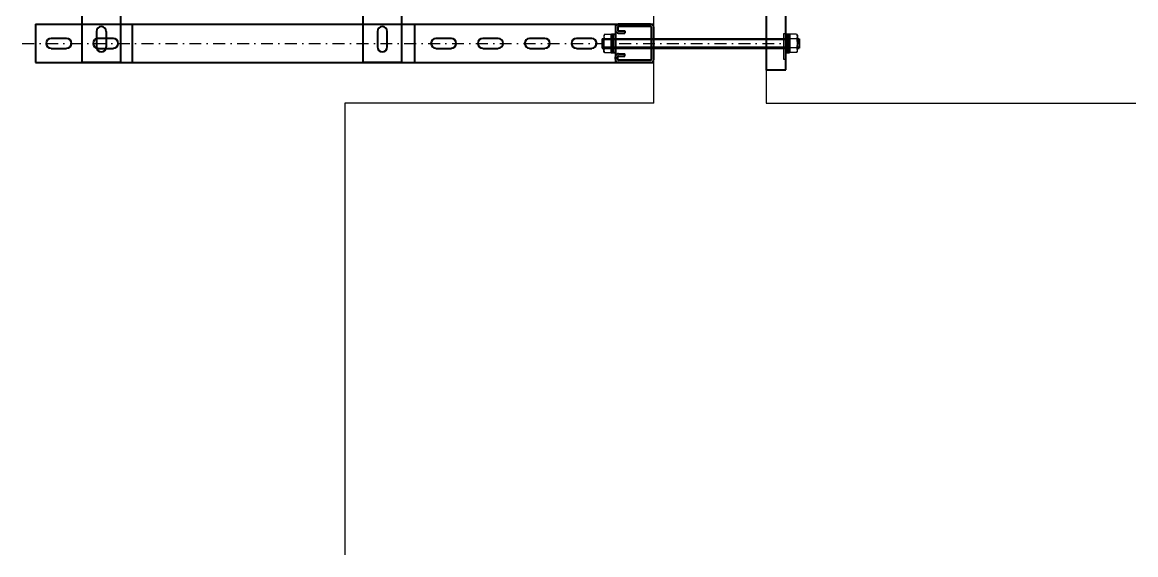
# Model space of a CAD drawing. Header units: millimetres. Extents: x -48331 to 47536, y -69828 to -11916.
# Drawn here: x -21936 to -20747, y -65249 to -64680 of the extents above; entities that cross this region are included whole.
import ezdxf

# ---------------------------------------------------------------- set-up
doc = ezdxf.new("R2010")
doc.units = ezdxf.units.MM
doc.linetypes.add('DASHDOT', pattern=[25.4, 12.7, -6.35, 0, -6.35])
for name, color, linetype in [('10 Стены', 253, 'Continuous'), ('11 Монтаж1', 200, 'Continuous'), ('13 Монтаж3', 192, 'Continuous')]:
    doc.layers.add(name, color=color, linetype=linetype)

# ---------------------------------------------------------------- blocks, each defined once
blk = doc.blocks.new('профиль ДКС 41х41')
at = {"color": 0, "lineweight": 40}
for p, q in [((17, 0), (-17, 0)), ((-20.5, -3.5), (-20.5, -37.5)), ((-18, -3.5), (-18, -37.5)), ((17, -2.5), (-17, -2.5)), ((18, -3.5), (18, -37.5)), ((20.5, -3.5), (20.5, -37.5)), ((-13.5, -31), (-11, -31)), ((-13.5, -37.5), (-13.5, -31)), ((-11, -37.5), (-11, -31)), ((13.5, -31), (11, -31)), ((11, -37.5), (11, -31)), ((13.5, -37.5), (13.5, -31)), ((-17, -38.5), (-14.5, -38.5)), ((-17, -41), (-14.5, -41)), ((17, -38.5), (14.5, -38.5)), ((17, -41), (14.5, -41))]:
    blk.add_line(p, q, dxfattribs=at)
for centre, radius, start, end in [((-17, -3.5), 3.5, 90, 180), ((17, -3.5), 3.5, 0, 90), ((-17, -3.5), 1, 90, 180), ((17, -3.5), 1, 0, 90), ((-17, -37.5), 3.5, 180, 270), ((-17, -37.5), 1, 180, 270), ((-14.5, -37.5), 3.5, 270, 0), ((-14.5, -37.5), 1, 270, 0), ((14.5, -37.5), 3.5, 180, 270), ((14.5, -37.5), 1, 180, 270), ((17, -37.5), 3.5, 270, 0), ((17, -37.5), 1, 270, 0)]:
    blk.add_arc(centre, radius, start, end, dxfattribs=at)

msp = doc.modelspace()

# ---------------------------------------------------------------- linework, layer by layer
at = {"layer": '10 Стены', "lineweight": -2}
for p, q in [((-21261.7, -64766.3), (-21261.7, -63616.3)), ((-21141.7, -63736.3), (-21141.7, -64766.3)), ((-21261.7, -64766.3), (-21591.7, -64766.3)), ((-21591.7, -64766.3), (-21591.7, -65248.8)), ((-21141.7, -64766.3), (-20746.9, -64766.3))]:
    msp.add_line(p, q, dxfattribs=at)
at = {"layer": '11 Монтаж1', "lineweight": 40}
for p, q in [((-21922.2, -64682), (-21261.7, -64682)), ((-21922.2, -64682), (-21922.2, -64723)), ((-21818.7, -64682), (-21818.7, -64723)), ((-21517.1, -64682), (-21517.1, -64723)), ((-21302.7, -64682), (-21302.7, -64723)), ((-21888.9, -64697.3), (-21905.4, -64697.3)), ((-21838.9, -64697.3), (-21855.4, -64697.3)), ((-21477.9, -64697.3), (-21494.4, -64697.3)), ((-21427.9, -64697.3), (-21444.4, -64697.3)), ((-21377.9, -64697.3), (-21394.4, -64697.3)), ((-21327.9, -64697.3), (-21344.4, -64697.3)), ((-21905.4, -64707.8), (-21888.9, -64707.8)), ((-21855.4, -64707.8), (-21838.9, -64707.8)), ((-21494.4, -64707.8), (-21477.9, -64707.8)), ((-21444.4, -64707.8), (-21427.9, -64707.8)), ((-21394.4, -64707.8), (-21377.9, -64707.8)), ((-21344.4, -64707.8), (-21327.9, -64707.8)), ((-21922.2, -64723), (-21261.7, -64723))]:
    msp.add_line(p, q, dxfattribs=at)
at = {"layer": '11 Монтаж1', "linetype": 'DASHDOT'}
msp.add_line((-21936.2, -64702.5), (-21102.4, -64702.5), dxfattribs=at)
at = {"layer": '11 Монтаж1', "lineweight": 40}
for centre, start, end in [((-21905.4, -64702.5), 90, 270), ((-21888.9, -64702.5), 270, 90), ((-21855.4, -64702.5), 90, 270), ((-21838.9, -64702.5), 270, 90), ((-21494.4, -64702.5), 90, 270), ((-21477.9, -64702.5), 270, 90), ((-21444.4, -64702.5), 90, 270), ((-21427.9, -64702.5), 270, 90), ((-21394.4, -64702.5), 90, 270), ((-21377.9, -64702.5), 270, 90), ((-21344.4, -64702.5), 90, 270), ((-21327.9, -64702.5), 270, 90)]:
    msp.add_arc(centre, 5.25, start, end, dxfattribs=at)
at = {"layer": '13 Монтаж3', "lineweight": 40}
for p, q in [((-21856.9, -64689.8), (-21856.9, -64706.3)), ((-21846.4, -64706.3), (-21846.4, -64689.8)), ((-21556.9, -64689.8), (-21556.9, -64706.3)), ((-21546.4, -64706.3), (-21546.4, -64689.8))]:
    msp.add_line(p, q, dxfattribs=at)
at = {"layer": '13 Монтаж3', "lineweight": 40, "flags": 128}
for points in [[(-21872.2, -64723), (-21872.2, -63723), (-21831.2, -63723), (-21831.2, -64723)], [(-21572.2, -64723), (-21572.2, -63723), (-21531.2, -63723), (-21531.2, -64723)]]:
    msp.add_lwpolyline(points, close=True, dxfattribs=at)
at = {"layer": '13 Монтаж3', "lineweight": 40}
for centre, start, end in [((-21851.7, -64689.8), 0, 180), ((-21551.7, -64689.8), 0, 180), ((-21851.7, -64706.3), 180, 0), ((-21551.7, -64706.3), 180, 0)]:
    msp.add_arc(centre, 5.25, start, end, dxfattribs=at)

# ---------------------------------------------------------------- block references
at = {"layer": '11 Монтаж1', "lineweight": 40, "rotation": 270}
msp.add_blockref('профиль ДКС 41х41', (-21261.7, -64702.5), dxfattribs=at)

# ---------------------------------------------------------------- next in the draw order: wipeouts: each hides what was drawn before it
at = {"lineweight": 40}
msp.add_wipeout([(-21306.7, -64692.5), (-21304.7, -64692.5), (-21304.7, -64712.5), (-21306.7, -64712.5)], dxfattribs=at).dxf.layer = '11 Монтаж1'

# ---------------------------------------------------------------- next in the draw order: wipeouts: each hides what was drawn before it
msp.add_wipeout([(-21315.1, -64711), (-21314.3, -64712.3), (-21307.5, -64712.3), (-21306.7, -64711), (-21306.7, -64694), (-21307.5, -64692.7), (-21314.3, -64692.7), (-21315.1, -64694)], dxfattribs=at).dxf.layer = '11 Монтаж1'

# ---------------------------------------------------------------- next in the draw order: linework, layer by layer
at = {"layer": '11 Монтаж1', "lineweight": 40}
for p, q in [((-21316.7, -64697.5), (-21316.7, -64707.5)), ((-21302.7, -64702.5), (-21302.7, -64694.5)), ((-21302.7, -64710.5), (-21302.7, -64702.5))]:
    msp.add_line(p, q, dxfattribs=at)
at = {"layer": '11 Монтаж1'}
for p, q in [((-21314.3, -64692.7), (-21315.1, -64694)), ((-21315.1, -64694), (-21315.1, -64695.2)), ((-21315.1, -64695.2), (-21315.1, -64702.5)), ((-21314.3, -64692.7), (-21307.5, -64692.7)), ((-21314.3, -64697.6), (-21307.5, -64697.6)), ((-21307.5, -64692.7), (-21306.7, -64694)), ((-21306.7, -64694), (-21306.7, -64695.2)), ((-21306.7, -64695.2), (-21306.7, -64702.5)), ((-21315.1, -64709.9), (-21315.1, -64702.5)), ((-21315.1, -64711), (-21315.1, -64709.9)), ((-21314.3, -64707.4), (-21307.5, -64707.4)), ((-21306.7, -64709.9), (-21306.7, -64702.5)), ((-21306.7, -64711), (-21306.7, -64709.9)), ((-21314.3, -64712.3), (-21315.1, -64711)), ((-21314.3, -64712.3), (-21307.5, -64712.3)), ((-21307.5, -64712.3), (-21306.7, -64711))]:
    msp.add_line(p, q, dxfattribs=at)
at = {"layer": '11 Монтаж1', "lineweight": 40, "ltscale": 6.666667}
for p, q in [((-21306.7, -64702.1), (-21304.7, -64700.9)), ((-21306.7, -64703.3), (-21304.7, -64702))]:
    msp.add_line(p, q, dxfattribs=at)
at = {"layer": '11 Монтаж1', "lineweight": 40, "ltscale": 75}
msp.add_lwpolyline([(-21306.7, -64692.5), (-21304.7, -64692.5), (-21304.7, -64712.5), (-21306.7, -64712.5)], close=True, dxfattribs=at)
at = {"layer": '11 Монтаж1'}
for centre, radius, start, end in [((-21310.3, -64695.4), 4.78, 146.2786, 177.6096), ((-21310.1, -64694.9), 4.95, 182.9588, 213.1599), ((-21298.4, -64702.7), 16.7, 162.1782, 179.3045), ((-21311.4, -64695.4), 4.78, 2.3904, 33.7214), ((-21311.6, -64694.9), 4.95, 326.8401, 357.0412), ((-21323.3, -64702.7), 16.7, 0.6955, 17.8218), ((-21298.4, -64702.3), 16.7, 180.6955, 197.8218), ((-21310.1, -64710.1), 4.95, 146.8401, 177.0412), ((-21310.3, -64709.7), 4.78, 182.3904, 213.7214), ((-21323.3, -64702.3), 16.7, 342.1782, 359.3045), ((-21311.6, -64710.1), 4.95, 2.9588, 33.1599), ((-21311.4, -64709.7), 4.78, 326.2786, 357.6096)]:
    msp.add_arc(centre, radius, start, end, dxfattribs=at)
at = {"layer": '11 Монтаж1', "lineweight": 40}
for centre, start, end in [((-21303.1, -64697.1), 270, 0), ((-21303.1, -64707.9), 0, 90)]:
    msp.add_arc(centre, 0.4, start, end, dxfattribs=at)

# ---------------------------------------------------------------- next in the draw order: wipeouts: each hides what was drawn before it
at = {"lineweight": 40}
msp.add_wipeout([(-21304.7, -64692.5), (-21302.7, -64692.5), (-21302.7, -64712.5), (-21304.7, -64712.5)], dxfattribs=at).dxf.layer = '11 Монтаж1'

# ---------------------------------------------------------------- next in the draw order: linework, layer by layer
at = {"layer": '11 Монтаж1', "lineweight": 40}
for p, q in [((-21316.7, -64697.5), (-21106.4, -64697.5)), ((-21316.7, -64707.5), (-21106.4, -64707.5))]:
    msp.add_line(p, q, dxfattribs=at)
at = {"layer": '11 Монтаж1'}
for p, q in [((-21106.4, -64698.7), (-21316.7, -64698.7)), ((-21106.4, -64706.4), (-21316.7, -64706.4))]:
    msp.add_line(p, q, dxfattribs=at)
at = {"layer": '11 Монтаж1', "lineweight": 40, "ltscale": 6.666667}
msp.add_lwpolyline([(-21304.7, -64692.5), (-21302.7, -64692.5), (-21302.7, -64712.5), (-21304.7, -64712.5)], close=True, dxfattribs=at)

# ---------------------------------------------------------------- next in the draw order: wipeouts: each hides what was drawn before it
at = {"lineweight": 40}
msp.add_wipeout([(-21116.7, -64712.5), (-21118.7, -64712.5), (-21118.7, -64692.5), (-21116.7, -64692.5)], dxfattribs=at).dxf.layer = '11 Монтаж1'

# ---------------------------------------------------------------- next in the draw order: wipeouts: each hides what was drawn before it
msp.add_wipeout([(-21108.3, -64694), (-21109.1, -64692.7), (-21115.9, -64692.7), (-21116.7, -64694), (-21116.7, -64711), (-21115.9, -64712.3), (-21109.1, -64712.3), (-21108.3, -64711)], dxfattribs=at).dxf.layer = '11 Монтаж1'

# ---------------------------------------------------------------- next in the draw order: linework, layer by layer
at = {"layer": '11 Монтаж1'}
for p, q in [((-21115.9, -64692.7), (-21116.7, -64694)), ((-21116.7, -64694), (-21116.7, -64695.2)), ((-21116.7, -64695.2), (-21116.7, -64702.5)), ((-21109.1, -64692.7), (-21115.9, -64692.7)), ((-21109.1, -64697.6), (-21115.9, -64697.6)), ((-21109.1, -64692.7), (-21108.3, -64694)), ((-21108.3, -64694), (-21108.3, -64695.2)), ((-21108.3, -64695.2), (-21108.3, -64702.5)), ((-21116.7, -64709.9), (-21116.7, -64702.5)), ((-21116.7, -64711), (-21116.7, -64709.9)), ((-21109.1, -64707.4), (-21115.9, -64707.4)), ((-21108.3, -64709.9), (-21108.3, -64702.5)), ((-21108.3, -64711), (-21108.3, -64709.9)), ((-21115.9, -64712.3), (-21116.7, -64711)), ((-21109.1, -64712.3), (-21115.9, -64712.3)), ((-21109.1, -64712.3), (-21108.3, -64711))]:
    msp.add_line(p, q, dxfattribs=at)
at = {"layer": '11 Монтаж1', "lineweight": 40}
msp.add_line((-21106.4, -64697.5), (-21106.4, -64707.5), dxfattribs=at)
at = {"layer": '11 Монтаж1', "lineweight": 40, "ltscale": 6.666667}
for p, q in [((-21116.7, -64701.8), (-21118.7, -64703)), ((-21116.7, -64702.9), (-21118.7, -64704.2))]:
    msp.add_line(p, q, dxfattribs=at)
at = {"layer": '11 Монтаж1', "lineweight": 40, "ltscale": 75}
msp.add_lwpolyline([(-21116.7, -64712.5), (-21118.7, -64712.5), (-21118.7, -64692.5), (-21116.7, -64692.5)], close=True, dxfattribs=at)
at = {"layer": '11 Монтаж1'}
for centre, radius, start, end in [((-21111.9, -64695.4), 4.78, 146.2786, 177.6096), ((-21111.7, -64694.9), 4.95, 182.9588, 213.1599), ((-21100, -64702.7), 16.7, 162.1782, 179.3045), ((-21113, -64695.4), 4.78, 2.3904, 33.7214), ((-21113.2, -64694.9), 4.95, 326.8401, 357.0412), ((-21124.9, -64702.7), 16.7, 0.6955, 17.8218), ((-21100, -64702.3), 16.7, 180.6955, 197.8218), ((-21111.7, -64710.1), 4.95, 146.8401, 177.0412), ((-21111.9, -64709.7), 4.78, 182.3904, 213.7214), ((-21124.9, -64702.3), 16.7, 342.1782, 359.3045), ((-21113.2, -64710.1), 4.95, 2.9588, 33.1599), ((-21113, -64709.7), 4.78, 326.2786, 357.6096)]:
    msp.add_arc(centre, radius, start, end, dxfattribs=at)

# ---------------------------------------------------------------- next in the draw order: wipeouts: each hides what was drawn before it
at = {"lineweight": 40}
msp.add_wipeout([(-21118.7, -64712.5), (-21120.7, -64712.5), (-21120.7, -64692.5), (-21118.7, -64692.5)], dxfattribs=at).dxf.layer = '11 Монтаж1'

# ---------------------------------------------------------------- next in the draw order: linework, layer by layer
at = {"lineweight": 40, "flags": 128}
msp.add_lwpolyline([(-21120.7, -64730.8), (-21120.7, -63730.8), (-21141.7, -63730.8), (-21141.7, -64730.8)], close=True, dxfattribs=at)
msp.add_lwpolyline([(-21123.2, -64692.3), (-21123.2, -64719.3), (-21120.7, -64719.3), (-21120.7, -64692.3)], close=True)
at = {"layer": '11 Монтаж1', "lineweight": 40, "ltscale": 6.666667}
msp.add_lwpolyline([(-21118.7, -64712.5), (-21120.7, -64712.5), (-21120.7, -64692.5), (-21118.7, -64692.5)], close=True, dxfattribs=at)

doc.saveas('drawing.dxf')
